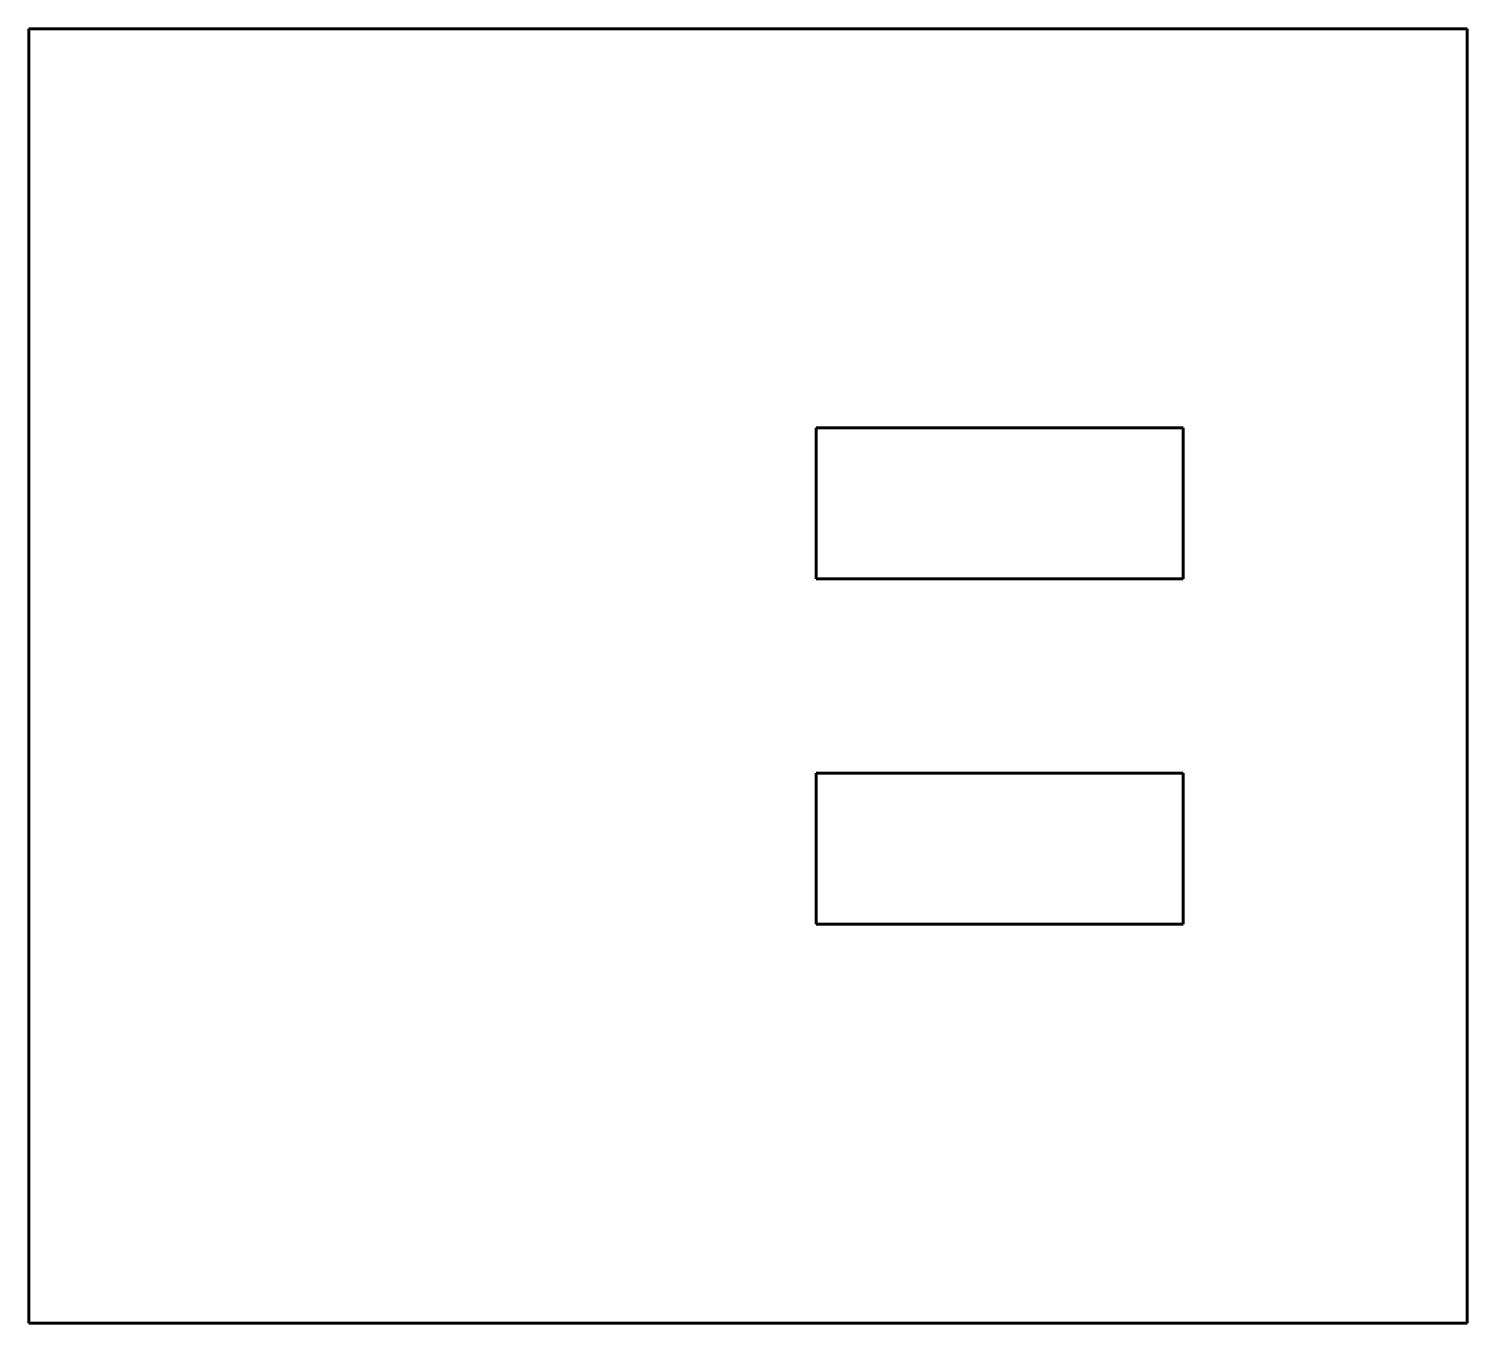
# Model space of a CAD drawing. Header units: millimetres. Extents: x -200 to 0, y 0 to 180.
import ezdxf

# ---------------------------------------------------------------- set-up
doc = ezdxf.new("R2010")
doc.units = ezdxf.units.MM
doc.linetypes.add('K5LT_BASIC', pattern=[0])

msp = doc.modelspace()

# ---------------------------------------------------------------- linework, layer by layer
at = {"color": 150, "linetype": 'K5LT_BASIC', "lineweight": 60, "true_color": 0x0080ff}
for p, q in [((-200, 180), (-200, 0)), ((0, 180), (-200, 180)), ((0, 0), (0, 180)), ((-39.5, 124.5), (-90.5, 124.5)), ((-90.5, 124.5), (-90.5, 103.5)), ((-39.5, 103.5), (-39.5, 124.5)), ((-90.5, 103.5), (-39.5, 103.5)), ((-90.5, 76.5), (-90.5, 55.5)), ((-39.5, 76.5), (-90.5, 76.5)), ((-39.5, 55.5), (-39.5, 76.5)), ((-90.5, 55.5), (-39.5, 55.5)), ((-200, 0), (0, 0))]:
    msp.add_line(p, q, dxfattribs=at)

doc.saveas('drawing.dxf')
